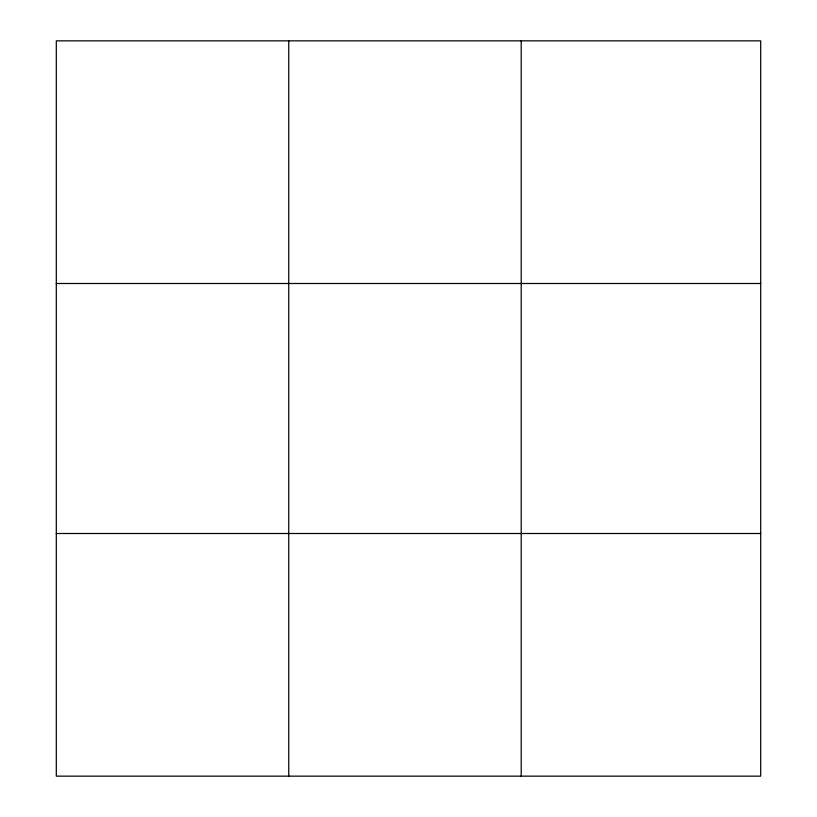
<?xml version="1.0" encoding="UTF-8"?>
<svg xmlns="http://www.w3.org/2000/svg" width="817" height="817" viewBox="0 0 817 817"><rect width="100%" height="100%" fill="white"/><g stroke="black" fill="none" stroke-linecap="round" stroke-linejoin="round"><path stroke-width="1.23" d="M288.748 776.15L288.748 40.85M521.205 776.15L521.205 40.85M760.698 283.499L760.698 40.85L56.302 40.85L56.302 776.15L760.698 776.15L760.698 283.499L56.302 283.499M56.302 533.501L760.698 533.501"/></g></svg>
